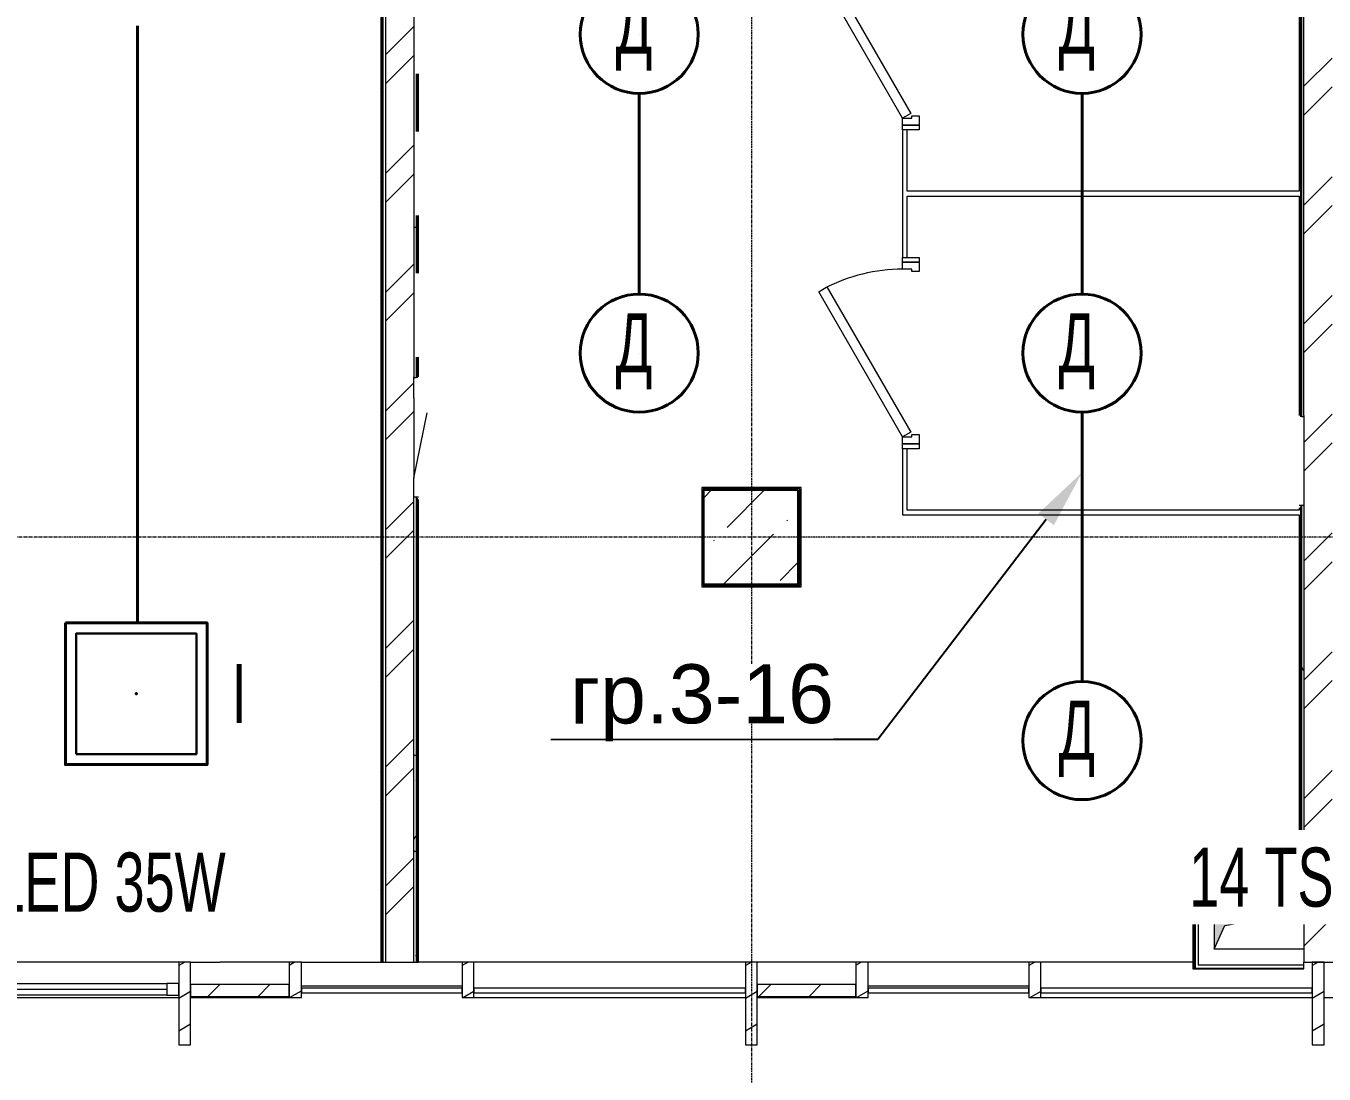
# Model space of a CAD drawing. Header units: metres. Extents: x 19799 to 227756, y -64119 to 286334.
# Drawn here: x 74990 to 80488, y -59059 to -54620 of the extents above; entities that cross this region are included whole.
import ezdxf
from ezdxf import colors
from ezdxf.entities.mleader import LeaderData, LeaderLine
from ezdxf.math import Vec2, Vec3

# ---------------------------------------------------------------- set-up
doc = ezdxf.new("R2010")
doc.units = ezdxf.units.M
doc.linetypes.add('ADSK_Линия сетки', pattern=[21, 12, -3, 3, -3])
for name, color, linetype, lineweight in [('A-DETL-GENF', 7, 'Continuous', 5), ('A-DETL-MBND', 7, 'Continuous', 5), ('A-DETL-THIN', 7, 'Continuous', 5), ('A-DOOR', 7, 'Continuous', 5), ('A-DOOR-FRAM', 7, 'Continuous', 13), ('A-FLOR', 7, 'Continuous', 5), ('A-GLAZ', 7, 'Continuous', 5), ('A-GLAZ-CURT', 7, 'Continuous', 5), ('A-GLAZ-CWMG', 7, 'Continuous', 5), ('A-WALL', 7, 'Continuous', 5), ('A-WALL-PATT', 7, 'Continuous', 18), ('nadpisi', 84, 'Continuous', 13), ('S-COLS', 7, 'Continuous', 5), ('S-GRID', 7, 'Continuous', 9), ('раб осв', 7, 'Continuous', 40), ('ЭЛ', 250, 'Continuous', 50), ('ЭЛ.сети', 5, 'Continuous', 100)]:
    doc.layers.add(name, color=color, linetype=linetype, lineweight=lineweight)
doc.styles.add('Arial', font='ARIALN.TTF', dxfattribs={"width": 0.8, "height": 2.5})
doc.styles.add('ISOPEUR', font='ARIALN.TTF')
pattern_1 = [(45, (0, 0), (-251.4472, 251.4472), []), (45, (0, 381), (-251.4472, 251.4472), [])]
pattern_2 = [(0, (0, 0), (812.8, 203.2), [33.528, -576.072, 33.528, -576.072, -3251.2]), (0, (0, 0), (812.8, 203.2), [-1219.2, 33.528, -1185.672, 33.528, -576.072, -1422.4]), (0, (0, 0), (812.8, 203.2), [-3048, 33.528, -372.872, 33.528, -982.472]), (120, (304.8, 101.6), (-582.37636, 602.30545), [33.528, -576.072, 33.528, -576.072, -3251.2]), (120, (304.8, 101.6), (-582.37636, 602.30545), [-1219.2, 33.528, -1185.672, 33.528, -576.072, -1422.4]), (120, (304.8, 101.6), (-582.37636, 602.30545), [-3048, 33.528, -372.872, 33.528, -982.472]), (240, (406.4, 508), (-230.42364, -805.50545), [33.528, -576.072, 33.528, -576.072, -3251.2]), (240, (406.4, 508), (-230.42364, -805.50545), [-1219.2, 33.528, -1185.672, 33.528, -576.072, -1422.4]), (240, (406.4, 508), (-230.42364, -805.50545), [-3048, 33.528, -372.872, 33.528, -982.472])]
pattern_3 = [(50, (0, 0), (728.7365, -63.756), [76.2, -838.2]), (355, (0, 0), (-140.9716, 764.2276), [60.96, -670.56]), (100.451, (60.7, -5.3), (587.77, 700.467), [64.76, -712.36]), (46.184, (0, 203.2), (1084.316, -168.171), [114.3, -1257.3]), (96.636, (90.4, 189.2), (949.61, 989.71), [97.14, -1068.54]), (351.184, (0, 203.2), (949.62, 989.701), [91.44, -1005.84]), (21, (101.6, 152.4), (606.458, -409.0606), [76.2, -838.2]), (326, (101.6, 152.4), (247.2083, 736.753), [60.96, -670.56]), (71.451, (152.14, 118.3), (853.6683, 327.6855), [64.76, -712.36]), (37.5, (0, 0), (12.3547, 338.2201), [33.528, -628.904, 33.528, -647.192, -673.1]), (37.5, (0, 0), (12.3547, 338.2201), [-1343.152, 33.528, -639.572]), (7.5, (0, 0), (267.2789, 400.7221), [33.528, -354.584, 33.528, -613.664, -256.54]), (7.5, (0, 0), (267.2789, 400.7221), [-1035.304, 33.528, -223.012]), (327.5, (-226.57, 0), (542.3633, -22.91534), [33.528, -220.472, 33.528, -758.952, -1051.56]), (327.5, (-226.57, 0), (542.3633, -22.91534), [-1046.48, 33.528, -1018.032]), (317.5, (-328.17, 0), (592.517, 101.707), [33.528, -296.672, 33.528, -492.76, -746.76]), (317.5, (-328.17, 0), (592.517, 101.707), [-856.488, 33.528, -713.232])]
pattern_4 = [(30, (0, 0), (-60, 103.92305), [])]
pattern_5 = [(45, (0, 0), (-106.06602, 106.06602), [])]

# ---------------------------------------------------------------- blocks, each defined once
blk = doc.blocks.new('КДП АПК - КР_rvt-1-2 этаж')
at = {"layer": 'S-COLS', "lineweight": 5}
h = blk.add_hatch(dxfattribs=at)
h.set_pattern_fill('FP_137', color=256, style=0, pattern_type=2)
h.set_pattern_definition([(45, (0, 0), (84.19025, 308.69666), [396.875, -79.375, 3.353, -76.022])])
h.paths.add_polyline_path([(77862.7, -56345.6), (78262.7, -56345.6), (78262.7, -55945.6), (77862.7, -55945.6)], flags=0)
for p, q in [((78262.7, -55945.6), (77862.7, -55945.6)), ((77862.7, -55945.6), (77862.7, -56345.6)), ((78262.7, -56345.6), (78262.7, -55945.6)), ((77862.7, -56345.6), (78262.7, -56345.6))]:
    blk.add_line(p, q, dxfattribs=at)
blk = doc.blocks.new('Системная панель - С остеклением-1637639-2 этаж')
at = {"layer": 'A-GLAZ-CURT', "lineweight": 13}
for p, q in [((74437.7, -58695.5), (73757.1, -58695.5)), ((73757.1, -58695.5), (73757.1, -58715.5)), ((74437.7, -58715.5), (74437.7, -58695.5)), ((73757.1, -58715.5), (74437.7, -58715.5))]:
    blk.add_line(p, q, dxfattribs=at)
blk = doc.blocks.new('Системная панель - С остеклением-1635145-2 этаж')
at = {"layer": 'A-GLAZ-CURT', "lineweight": 13}
for p, q in [((575, 10), (-575, 10)), ((-575, 10), (-575, -10)), ((575, -10), (575, 10)), ((-575, -10), (575, -10))]:
    blk.add_line(p, q, dxfattribs=at)
blk = doc.blocks.new('M_Тент витража777 - M_Тент витража одинарное справо-2392832-2 этаж')
at = {"layer": 'A-GLAZ', "lineweight": 13}
for p, q in [((-525, 20), (-575, 20)), ((-575, 20), (-575, -30)), ((-575, -30), (-575, 20)), ((-525, -30), (-525, 20)), ((525, -30), (525, 20)), ((525, 20), (575, 20)), ((575, 20), (575, -30)), ((575, 20), (575, -30)), ((-575, -30), (-525, -30)), ((-525, -4.6), (525, -4.6)), ((575, -30), (525, -30))]:
    blk.add_line(p, q, dxfattribs=at)
at = {"layer": 'A-GLAZ'}
for p, q in [((-525, 20), (525, 20)), ((525, -30), (-525, -30))]:
    blk.add_line(p, q, dxfattribs=at)
blk = doc.blocks.new('Прямоугольный импост - 50 x 450мм-V34-2 этаж')
at = {"layer": 'A-GLAZ-CWMG'}
h = blk.add_hatch(dxfattribs=at)
h.set_pattern_fill('FP_48', color=256, style=0, pattern_type=2)
h.set_pattern_definition([(150, (75662.65, 58705.49), (-60, -103.92305), [])])
h.paths.add_polyline_path([(25, -230), (-25, -230), (-25, 120), (25, 120)], flags=0)
at = {"layer": 'A-GLAZ-CWMG', "lineweight": 18}
for p, q in [((-25, -230), (-25, 120)), ((-25, 120), (25, 120)), ((25, 120), (25, -230)), ((25, -230), (-25, -230))]:
    blk.add_line(p, q, dxfattribs=at)
blk = doc.blocks.new('Прямоугольный импост - 50 x 150мм-V35-2 этаж')
at = {"layer": 'A-GLAZ-CWMG'}
h = blk.add_hatch(dxfattribs=at)
h.set_pattern_fill('FP_49', color=256, style=0, pattern_type=2)
h.set_pattern_definition([(150, (76862.65, 58705.49), (-60, -103.92305), [])])
h.paths.add_polyline_path([(25, -30), (-25, -30), (-25, 120), (25, 120)], flags=0)
at = {"layer": 'A-GLAZ-CWMG', "lineweight": 18}
for p, q in [((-25, -30), (-25, 120)), ((-25, 120), (25, 120)), ((25, 120), (25, -30)), ((25, -30), (-25, -30))]:
    blk.add_line(p, q, dxfattribs=at)
blk = doc.blocks.new('Прямоугольный импост - 50 x 450мм-V36-2 этаж')
at = {"layer": 'A-GLAZ-CWMG'}
h = blk.add_hatch(dxfattribs=at)
h.set_pattern_fill('FP_50', color=256, style=0, pattern_type=2)
h.set_pattern_definition([(150, (78062.65, 58705.49), (-60, -103.92305), [])])
h.paths.add_polyline_path([(25, -230), (-25, -230), (-25, 120), (25, 120)], flags=0)
at = {"layer": 'A-GLAZ-CWMG', "lineweight": 18}
for p, q in [((-25, -230), (-25, 120)), ((-25, 120), (25, 120)), ((25, 120), (25, -230)), ((25, -230), (-25, -230))]:
    blk.add_line(p, q, dxfattribs=at)
blk = doc.blocks.new('Прямоугольный импост - 50 x 150мм-V37-2 этаж')
at = {"layer": 'A-GLAZ-CWMG'}
h = blk.add_hatch(dxfattribs=at)
h.set_pattern_fill('FP_51', color=256, style=0, pattern_type=2)
h.set_pattern_definition([(150, (79262.65, 58705.49), (-60, -103.92305), [])])
h.paths.add_polyline_path([(25, -30), (-25, -30), (-25, 120), (25, 120), (25, 49.8)], flags=0)
at = {"layer": 'A-GLAZ-CWMG', "lineweight": 18}
for p, q in [((-25, -30), (-25, 120)), ((-25, 120), (25, 120)), ((25, 120), (25, -30)), ((25, -30), (-25, -30))]:
    blk.add_line(p, q, dxfattribs=at)
blk = doc.blocks.new('Прямоугольный импост - 50 x 450мм-V38-2 этаж')
at = {"layer": 'A-GLAZ-CWMG'}
h = blk.add_hatch(dxfattribs=at)
h.set_pattern_fill('FP_52', color=256, style=0, pattern_type=2)
h.set_pattern_definition([(150, (80462.65, 58705.49), (-60, -103.92305), [])])
h.paths.add_polyline_path([(25, -230), (-25, -230), (-25, 120), (25, 120), (25, 49.8)], flags=0)
at = {"layer": 'A-GLAZ-CWMG', "lineweight": 18}
for p, q in [((-25, -230), (-25, 120)), ((-25, 120), (25, 120)), ((25, 120), (25, -230)), ((25, -230), (-25, -230))]:
    blk.add_line(p, q, dxfattribs=at)
blk = doc.blocks.new('Прямоугольный импост - 50 x 150мм-V42-2 этаж')
at = {"layer": 'A-DETL-MBND'}
for p, q in [((75637.7, -58585.5), (74487.7, -58585.5)), ((74487.7, -58735.5), (75637.7, -58735.5))]:
    blk.add_line(p, q, dxfattribs=at)
blk = doc.blocks.new('Прямоугольный импост - 50 x 150мм-V43-2 этаж')
at = {"layer": 'A-DETL-MBND'}
for p, q in [((79932.7, -58585.5), (79287.7, -58585.5)), ((79287.7, -58735.5), (80437.7, -58735.5))]:
    blk.add_line(p, q, dxfattribs=at)
blk = doc.blocks.new('AC_Дверь_Однопольная_ДеревяннаяВнутренняя_ГОСТ6629-88 - ДГ 21-8Л-1372366-2 этаж')
at = {"layer": 'A-DOOR', "lineweight": 13}
for p, q in [((-355, 10), (259.9, 365)), ((279.9, 330.4), (-335, -24.6)), ((259.9, 365), (279.9, 330.4)), ((-335, -24.6), (-355, 10))]:
    blk.add_line(p, q, dxfattribs=at)
at = {"layer": 'A-DOOR', "lineweight": 18}
for p, q in [((-405, 10), (-385, 10)), ((-405, -60), (-405, 10)), ((-385, 10), (-385, -60)), ((385, 10), (405, 10)), ((385, -60), (385, 10)), ((405, 10), (405, -60)), ((-385, -60), (-405, -60)), ((405, -60), (385, -60))]:
    blk.add_line(p, q, dxfattribs=at)
at = {"layer": 'A-DOOR'}
blk.add_arc((-355, 10), 710, 0, 27.5284, dxfattribs=at)
at = {"layer": 'A-DOOR-FRAM'}
for p, q in [((-385, 10), (-355, 10)), ((-385, -60), (-385, 10)), ((-355, 10), (-355, -30)), ((355, 10), (385, 10)), ((355, -30), (355, 10)), ((385, 10), (385, -60)), ((-355, -30), (-345, -30)), ((-345, -30), (-345, -60)), ((345, -30), (355, -30)), ((345, -60), (345, -30)), ((-345, -60), (-385, -60)), ((385, -60), (345, -60))]:
    blk.add_line(p, q, dxfattribs=at)
blk = doc.blocks.new('Системная панель - Сплошная-V115-2 этаж')
at = {"layer": 'A-GLAZ-CURT'}
h = blk.add_hatch(dxfattribs=at)
h.set_pattern_fill('FP_27', color=256, style=0, pattern_type=2)
h.set_pattern_definition(pattern_5)
h.paths.add_polyline_path([(78087.7, -58730.5), (78505, -58730.5), (78505, -58680.5), (78087.7, -58680.5)], flags=0)
at = {"layer": 'A-GLAZ-CURT', "lineweight": 13}
for p, q in [((78505, -58680.5), (78087.7, -58680.5)), ((78087.7, -58680.5), (78087.7, -58730.5)), ((78505, -58730.5), (78505, -58680.5)), ((78087.7, -58730.5), (78505, -58730.5))]:
    blk.add_line(p, q, dxfattribs=at)
blk = doc.blocks.new('Системная панель - Сплошная-V118-2 этаж')
at = {"layer": 'A-GLAZ-CURT'}
h = blk.add_hatch(dxfattribs=at)
h.set_pattern_fill('FP_27', color=256, style=0, pattern_type=2)
h.set_pattern_definition(pattern_5)
h.paths.add_polyline_path([(76105, -58730.5), (76105, -58680.5), (75687.7, -58680.5), (75687.7, -58730.5)], flags=0)
at = {"layer": 'A-GLAZ-CURT', "lineweight": 13}
for p, q in [((76105, -58680.5), (75687.7, -58680.5)), ((75687.7, -58680.5), (75687.7, -58730.5)), ((76105, -58730.5), (76105, -58680.5)), ((75687.7, -58730.5), (76105, -58730.5))]:
    blk.add_line(p, q, dxfattribs=at)
blk = doc.blocks.new('TS LED')
at = {"lineweight": 40, "ltscale": 100}
blk.add_line((2928353.8, 2077052.7), (2928353.8, 2077052.7), dxfattribs=at)
at = {"color": 5, "lineweight": 40, "ltscale": 100}
blk.add_circle((2928353.8, 2077052.7), 250, dxfattribs=at)
at = {"layer": 'nadpisi', "color": 5, "insert": (2928254.2, 2077221.4), "char_height": 250, "width": 1402.065, "attachment_point": 1, "style": 'Arial'}
blk.add_mtext('Д', dxfattribs=at)
blk = doc.blocks.new('ARS.R UNI LED')
at = {"color": 5, "lineweight": 30, "ltscale": 100}
blk.add_lwpolyline([(2913222.7, 2072748.5), (2913732.7, 2072748.5), (2913732.7, 2073258.5), (2913222.7, 2073258.5)], close=True, dxfattribs=at)
at = {"color": 0, "lineweight": 40, "ltscale": 100}
blk.add_point((2913477.7, 2073003.5), dxfattribs=at)
at = {"layer": 'ЭЛ', "color": 5, "lineweight": 40, "ltscale": 10}
blk.add_lwpolyline([(2913177.7, 2073303.5), (2913777.7, 2073303.5), (2913777.7, 2072703.5), (2913177.7, 2072703.5)], close=True, dxfattribs=at)

msp = doc.modelspace()

# ---------------------------------------------------------------- hatches: boundary and pattern name
at = {"layer": 'A-DETL-GENF'}
msp.add_hatch(color=256, dxfattribs=at).paths.add_polyline_path([(80022.6532, -58530.6443), (80067.8186, -58429.6847), (80402.6532, -58370.6443), (80022.6532, -58370.6443)], flags=0)
at = {"layer": 'A-GLAZ-CWMG'}
h = msp.add_hatch(dxfattribs=at)
h.set_pattern_fill('FP_31', color=256, style=0, pattern_type=2)
h.set_pattern_definition(pattern_4)
h.paths.add_polyline_path([(76105.017, -58735.4621), (76157.1109, -58735.4621), (76157.1109, -58585.4621), (76105.017, -58585.4621)], flags=0)
h = msp.add_hatch(dxfattribs=at)
h.set_pattern_fill('FP_31', color=256, style=0, pattern_type=2)
h.set_pattern_definition(pattern_4)
h.paths.add_polyline_path([(78505.017, -58735.4621), (78557.1109, -58735.4621), (78557.1109, -58585.4621), (78505.017, -58585.4621), (78505.017, -58655.7084)], flags=0)
at = {"layer": 'A-WALL-PATT', "lineweight": 5}
h = msp.add_hatch(dxfattribs=at)
h.set_pattern_fill('FP_1', color=256, style=0, pattern_type=2)
h.set_pattern_definition(pattern_1)
h.paths.add_polyline_path([(76497.6532, -58585.4621), (76497.6532, -50388.6443), (76492.6532, -50388.6443), (76492.6532, -58585.4621)], flags=0)
h = msp.add_hatch(dxfattribs=at)
h.set_pattern_fill('FP_41', color=256, style=0, pattern_type=2)
h.set_pattern_definition(pattern_3)
h.paths.add_polyline_path([(76497.6532, -58585.4621), (76502.6532, -58585.4621), (76502.6532, -50385.6443), (76497.6532, -50385.6443), (76497.6532, -57275.8297)], flags=0)
h = msp.add_hatch(dxfattribs=at)
h.set_pattern_fill('FP_1', color=256, style=0, pattern_type=2)
h.set_pattern_definition(pattern_1)
h.paths.add_polyline_path([(76512.6532, -58585.4621), (76632.6532, -58585.4621), (76632.6532, -50385.6443), (76512.6532, -50385.6443), (76512.6532, -57275.8297)], flags=0)
h = msp.add_hatch(dxfattribs=at)
h.set_pattern_fill('FP_40', color=256, style=0, pattern_type=2)
h.set_pattern_definition(pattern_2)
h.paths.add_polyline_path([(76632.6532, -56110.6443), (76642.6532, -56110.6443), (76642.6532, -56023.7015), (76634.2407, -56023.7015), (76634.2407, -55667.5871), (76642.6532, -55667.5871), (76642.6532, -55423.7015), (76634.2407, -55423.7015), (76634.2407, -55067.5871), (76642.6532, -55067.5871), (76642.6532, -54823.7015), (76634.2407, -54823.7015), (76634.2407, -54467.5871), (76642.6532, -54467.5871), (76642.6532, -52395.6443), (76632.6532, -52395.6443), (76632.6532, -56105.6443)], flags=0)
h = msp.add_hatch(dxfattribs=at)
h.set_pattern_fill('FP_41', color=256, style=0, pattern_type=2)
h.set_pattern_definition(pattern_3)
h.paths.add_polyline_path([(76647.6532, -56110.6443), (76647.6532, -56023.7015), (76642.6532, -56023.7015), (76642.6532, -56110.6443)], flags=0)
h.paths.add_polyline_path([(76647.6532, -55667.5871), (76647.6532, -55423.7015), (76642.6532, -55423.7015), (76643.246, -55667.5871)], flags=0)
h.paths.add_polyline_path([(76642.6532, -55067.5871), (76647.6532, -55067.5871), (76647.6532, -54823.7015), (76642.6532, -54823.7015)], flags=0)
h.paths.add_polyline_path([(76647.6532, -54467.5871), (76647.6532, -52405.6443), (76642.6532, -52405.6443), (76642.6532, -54467.5871), (76644.8698, -54467.5871)], flags=0)
h = msp.add_hatch(dxfattribs=at)
h.set_pattern_fill('FP_1', color=256, style=0, pattern_type=2)
h.set_pattern_definition(pattern_1)
h.paths.add_polyline_path([(76652.6532, -56105.6443), (76652.6532, -56023.7015), (76647.6532, -56023.7015), (76647.6532, -56105.6443)], flags=0)
h.paths.add_polyline_path([(76647.6532, -55667.5871), (76652.6532, -55667.5871), (76652.6532, -55423.7015), (76647.6532, -55423.7015)], flags=0)
h.paths.add_polyline_path([(76647.6532, -55067.5871), (76652.6532, -55067.5871), (76652.6532, -54823.7015), (76647.6532, -54823.7015)], flags=0)
h.paths.add_polyline_path([(76652.6532, -54467.5871), (76652.6532, -52410.6443), (76647.6532, -52410.6443), (76647.6532, -54467.5871), (76649.8728, -54467.5871)], flags=0)
h = msp.add_hatch(dxfattribs=at)
h.set_pattern_fill('FP_1', color=256, style=0, pattern_type=2)
h.set_pattern_definition(pattern_1)
h.paths.add_polyline_path([(80387.6532, -56270.6443), (80387.6532, -55340.6443), (80382.6532, -55340.6443), (80382.6532, -56270.6443)], flags=0)
h.paths.add_polyline_path([(80382.6532, -55320.6443), (80387.6532, -55320.6443), (80387.6532, -53990.6443), (80382.6532, -53990.6443), (80382.6532, -55206.0116)], flags=0)
h.paths.add_polyline_path([(80387.6532, -53970.6443), (80387.6532, -52415.6443), (80382.6532, -52415.6443), (80382.6532, -53970.6443)], flags=0)
h = msp.add_hatch(dxfattribs=at)
h.set_pattern_fill('FP_41', color=256, style=0, pattern_type=2)
h.set_pattern_definition(pattern_3)
h.paths.add_polyline_path([(80387.6532, -56275.6443), (80392.6532, -56275.6443), (80392.6532, -52410.6443), (80387.6532, -52410.6443), (80387.6532, -56270.6443)], flags=0)
h = msp.add_hatch(dxfattribs=at)
h.set_pattern_fill('FP_40', color=256, style=0, pattern_type=2)
h.set_pattern_definition(pattern_2)
h.paths.add_polyline_path([(80402.6532, -56275.6443), (80402.6532, -52405.6443), (80392.6532, -52405.6443), (80392.6532, -56275.6443)], flags=0)
h = msp.add_hatch(dxfattribs=at)
h.set_pattern_fill('FP_1', color=256, style=0, pattern_type=2)
h.set_pattern_definition(pattern_1)
h.paths.add_polyline_path([(80433.4813, -58585.4621), (80522.6532, -58585.4621), (80522.6532, -52395.6443), (80402.6532, -52395.6443), (80402.6532, -58585.4621)], flags=0)
h = msp.add_hatch(dxfattribs=at)
h.set_pattern_fill('FP_40', color=256, style=0, pattern_type=2)
h.set_pattern_definition(pattern_2)
h.paths.add_polyline_path([(76632.6532, -58585.4621), (76642.6532, -58585.4621), (76642.6532, -56615.6443), (76632.6532, -56615.6443), (76632.6532, -57275.8297)], flags=0)
h = msp.add_hatch(dxfattribs=at)
h.set_pattern_fill('FP_41', color=256, style=0, pattern_type=2)
h.set_pattern_definition(pattern_3)
h.paths.add_polyline_path([(76642.6532, -58585.4621), (76647.6532, -58585.4621), (76647.6532, -56615.6443), (76642.6532, -56615.6443), (76642.6532, -57275.8297)], flags=0)
h = msp.add_hatch(dxfattribs=at)
h.set_pattern_fill('FP_1', color=256, style=0, pattern_type=2)
h.set_pattern_definition(pattern_1)
h.paths.add_polyline_path([(76647.6532, -58585.4621), (76652.6532, -58585.4621), (76652.6532, -56620.6443), (76647.6532, -56620.6443), (76647.6532, -57275.8297)], flags=0)
h = msp.add_hatch(dxfattribs=at)
h.set_pattern_fill('FP_1', color=256, style=0, pattern_type=2)
h.set_pattern_definition(pattern_1)
h.paths.add_polyline_path([(77852.6532, -56580.6443), (78267.6532, -56580.6443), (78267.6532, -56575.6443), (77852.6532, -56575.6443)], flags=0)
h = msp.add_hatch(dxfattribs=at)
h.set_pattern_fill('FP_1', color=256, style=0, pattern_type=2)
h.set_pattern_definition(pattern_1)
h.paths.add_polyline_path([(77857.6532, -56995.6443), (77857.6532, -56580.6443), (77852.6532, -56580.6443), (77852.6532, -56995.6443)], flags=0)
h = msp.add_hatch(dxfattribs=at)
h.set_pattern_fill('FP_41', color=256, style=0, pattern_type=2)
h.set_pattern_definition(pattern_3)
h.paths.add_polyline_path([(78262.6532, -56985.6443), (78267.6532, -56985.6443), (78267.6532, -56580.6443), (78262.6532, -56580.6443), (78262.6532, -56585.8903)], flags=0)
h = msp.add_hatch(dxfattribs=at)
h.set_pattern_fill('FP_1', color=256, style=0, pattern_type=2)
h.set_pattern_definition(pattern_1)
h.paths.add_polyline_path([(78267.6532, -56990.6443), (78272.6532, -56990.6443), (78272.6532, -56575.6443), (78267.6532, -56575.6443), (78267.6532, -56985.6443)], flags=0)
h = msp.add_hatch(dxfattribs=at)
h.set_pattern_fill('FP_1', color=256, style=0, pattern_type=2)
h.set_pattern_definition(pattern_1)
h.paths.add_polyline_path([(80382.6532, -58285.6443), (80387.6532, -58285.6443), (80387.6532, -56690.6443), (80382.6532, -56690.6443), (80382.6532, -58280.6443)], flags=0)
h.paths.add_polyline_path([(80387.6532, -56670.6443), (80387.6532, -56655.6443), (80382.6532, -56655.6443), (80382.6532, -56670.6443)], flags=0)
h = msp.add_hatch(dxfattribs=at)
h.set_pattern_fill('FP_41', color=256, style=0, pattern_type=2)
h.set_pattern_definition(pattern_3)
h.paths.add_polyline_path([(80392.6532, -58290.6443), (80392.6532, -56650.6443), (80387.6532, -56650.6443), (80387.6532, -58290.6443)], flags=0)
h = msp.add_hatch(dxfattribs=at)
h.set_pattern_fill('FP_40', color=256, style=0, pattern_type=2)
h.set_pattern_definition(pattern_2)
h.paths.add_polyline_path([(80392.6532, -58290.6443), (80402.6532, -58290.6443), (80402.6532, -56650.6443), (80392.6532, -56650.6443), (80392.6532, -57275.8297)], flags=0)
h = msp.add_hatch(dxfattribs=at)
h.set_pattern_fill('FP_1', color=256, style=0, pattern_type=2)
h.set_pattern_definition(pattern_1)
h.paths.add_polyline_path([(77862.6532, -56995.6443), (78272.6532, -56995.6443), (78272.6532, -56990.6443), (77857.6532, -56990.6443), (77857.6532, -56995.6443)], flags=0)
h = msp.add_hatch(dxfattribs=at)
h.set_pattern_fill('FP_41', color=256, style=0, pattern_type=2)
h.set_pattern_definition(pattern_3)
h.paths.add_polyline_path([(78267.6532, -56990.6443), (78267.6532, -56985.6443), (77862.6532, -56985.6443), (77862.6532, -56990.6443)], flags=0)
h = msp.add_hatch(dxfattribs=at)
h.set_pattern_fill('FP_1', color=256, style=0, pattern_type=2)
h.set_pattern_definition(pattern_1)
h.paths.add_polyline_path([(79937.6532, -58613.6443), (79937.6532, -58285.6443), (79932.6532, -58280.6443), (79932.6532, -58613.6443)], flags=0)
h = msp.add_hatch(dxfattribs=at)
h.set_pattern_fill('FP_40', color=256, style=0, pattern_type=2)
h.set_pattern_definition(pattern_2)
h.paths.add_polyline_path([(80402.6532, -58303.1443), (80402.6532, -58290.6443), (79942.6532, -58290.6443), (79955.1532, -58303.1443)], flags=0)

# ---------------------------------------------------------------- linework, layer by layer
at = {"layer": 'A-DETL-MBND'}
for p, q in [((76157.1109, -58685.6443), (76837.6532, -58685.6443)), ((78557.1109, -58685.6443), (79237.6532, -58685.6443))]:
    msp.add_line(p, q, dxfattribs=at)
at = {"layer": 'A-DETL-THIN'}
for p, q in [((76632.6532, -56195.6443), (76632.6532, -56535.6443)), ((76632.6532, -56535.6443), (76688.8101, -56258.918)), ((80022.6532, -58370.6443), (80022.6532, -58530.6443)), ((80402.6532, -58370.6443), (80022.6532, -58370.6443)), ((80067.8186, -58429.6847), (80402.6532, -58370.6443)), ((80022.6532, -58530.6443), (80067.8186, -58429.6847))]:
    msp.add_line(p, q, dxfattribs=at)
at = {"layer": 'A-FLOR', "lineweight": 18}
for p, q in [((75687.6532, -58585.4621), (75812.5966, -58585.4621)), ((76157.1109, -58585.4621), (76492.6532, -58585.4621)), ((76837.6532, -58585.4621), (76652.6532, -58585.4621)), ((78212.5966, -58585.4621), (78087.6532, -58585.4621)), ((79237.6532, -58585.4621), (78557.1109, -58585.4621))]:
    msp.add_line(p, q, dxfattribs=at)
at = {"layer": 'A-GLAZ-CWMG'}
for p, q in [((76105.017, -58585.4621), (75812.5966, -58585.4621)), ((78505.017, -58585.4621), (78212.5966, -58585.4621)), ((75687.6532, -58735.4621), (76105.017, -58735.4621)), ((78087.6532, -58735.4621), (78505.017, -58735.4621)), ((80487.6532, -58735.4621), (80905.017, -58735.4621))]:
    msp.add_line(p, q, dxfattribs=at)
at = {"layer": 'A-GLAZ-CWMG', "lineweight": 18}
for p, q in [((76105.017, -58585.4621), (76105.017, -58735.4621)), ((76157.1109, -58585.4621), (76105.017, -58585.4621)), ((76157.1109, -58735.4621), (76157.1109, -58585.4621)), ((78505.017, -58585.4621), (78505.017, -58735.4621)), ((78557.1109, -58585.4621), (78505.017, -58585.4621)), ((78557.1109, -58735.4621), (78557.1109, -58585.4621)), ((76105.017, -58735.4621), (76157.1109, -58735.4621)), ((78505.017, -58735.4621), (78557.1109, -58735.4621))]:
    msp.add_line(p, q, dxfattribs=at)
at = {"layer": 'A-WALL', "lineweight": 18}
for p, q in [((76492.6532, -50388.6443), (76492.6532, -58585.4621)), ((76512.6532, -50388.6443), (76512.6532, -58585.4621)), ((80382.6532, -53990.6443), (80382.6532, -55320.6443)), ((76652.6532, -55067.5871), (76652.6532, -54823.7015)), ((80382.6532, -55340.6443), (80382.6532, -56270.6443)), ((76652.6532, -55667.5871), (76652.6532, -55423.7015)), ((76652.6532, -56105.6443), (76652.6532, -56023.7015)), ((76632.6532, -56115.6443), (76632.6532, -56105.6443)), ((80402.6532, -56270.6443), (80402.6532, -56280.6443)), ((80402.6532, -56360.6443), (80402.6532, -56570.6443)), ((76652.6532, -56615.6443), (76632.6532, -56615.6443)), ((78272.6532, -56575.6443), (77852.6532, -56575.6443)), ((77852.6532, -56575.6443), (77852.6532, -56995.6443)), ((77862.6532, -56585.6443), (78262.6532, -56585.6443)), ((77862.6532, -56985.6443), (77862.6532, -56585.6443)), ((78262.6532, -56585.6443), (78262.6532, -56985.6443)), ((78272.6532, -56995.6443), (78272.6532, -56575.6443)), ((76652.6532, -58585.4621), (76652.6532, -56625.6443)), ((80402.6532, -56650.6443), (80382.6532, -56650.6443)), ((80382.6532, -56660.6443), (80382.6532, -56670.6443)), ((80382.6532, -56690.6443), (80382.6532, -58280.6443)), ((77852.6532, -56995.6443), (78272.6532, -56995.6443)), ((78262.6532, -56985.6443), (77862.6532, -56985.6443)), ((79932.6532, -58280.6443), (79932.6532, -58613.6443)), ((80402.6532, -58290.6443), (80382.6532, -58290.6443)), ((80402.6532, -58370.6443), (80402.6532, -58530.6443)), ((80402.6532, -58530.6443), (80022.6532, -58530.6443)), ((76492.6532, -58585.4621), (76652.6532, -58585.4621)), ((80402.6532, -58585.4621), (80542.6532, -58585.4621)), ((80402.6532, -58613.6443), (80402.6532, -58585.4621)), ((79932.6532, -58613.6443), (80402.6532, -58613.6443))]:
    msp.add_line(p, q, dxfattribs=at)
at = {"layer": 'A-WALL'}
for p, q in [((76497.6532, -58585.4621), (76497.6532, -50385.6443)), ((76502.6532, -58585.4621), (76502.6532, -50385.6443)), ((76632.6532, -52395.6443), (76632.6532, -56105.6443)), ((80387.6532, -52410.6443), (80387.6532, -56275.6443)), ((80392.6532, -52405.6443), (80392.6532, -56275.6443)), ((80402.6532, -56270.6443), (80402.6532, -52395.6443)), ((76642.6532, -54823.7015), (76642.6532, -55067.5871)), ((76647.6532, -54823.7015), (76647.6532, -55067.5871)), ((78702.6532, -55060.6443), (78702.6532, -55600.6443)), ((78722.6532, -55320.6443), (78722.6532, -55060.6443)), ((80382.6532, -55320.6443), (78722.6532, -55320.6443)), ((78722.6532, -55340.6443), (80382.6532, -55340.6443)), ((78722.6532, -55600.6443), (78722.6532, -55340.6443)), ((76642.6532, -55423.7015), (76642.6532, -55667.5871)), ((76647.6532, -55423.7015), (76647.6532, -55667.5871)), ((76642.6532, -56023.7015), (76642.6532, -56110.6443)), ((76647.6532, -56023.7015), (76647.6532, -56110.6443)), ((76642.6532, -56110.6443), (76632.6532, -56110.6443)), ((76632.6532, -56195.6443), (76632.6532, -56115.6443)), ((80402.6532, -56275.6443), (80392.6532, -56275.6443)), ((80402.6532, -56280.6443), (80402.6532, -56360.6443)), ((78702.6532, -56410.6443), (78702.6532, -56690.6443)), ((78722.6532, -56670.6443), (78722.6532, -56410.6443)), ((76632.6532, -58585.4621), (76632.6532, -56535.6443)), ((76642.6532, -56615.6443), (76642.6532, -58585.4621)), ((76647.6532, -56620.6443), (76647.6532, -58585.4621)), ((78267.6532, -56580.6443), (77857.6532, -56580.6443)), ((77857.6532, -56580.6443), (77857.6532, -56990.6443)), ((78267.6532, -56990.6443), (78267.6532, -56580.6443)), ((80402.6532, -56570.6443), (80402.6532, -58370.6443)), ((80382.6532, -56670.6443), (78722.6532, -56670.6443)), ((80387.6532, -56655.6443), (80387.6532, -58285.6443)), ((80392.6532, -56650.6443), (80392.6532, -58290.6443)), ((78702.6532, -56690.6443), (80382.6532, -56690.6443)), ((77857.6532, -56990.6443), (78267.6532, -56990.6443)), ((79937.6532, -58285.6443), (79937.6532, -58613.6443)), ((79942.6532, -58613.6443), (79942.6532, -58290.6443)), ((80382.6532, -58290.6443), (79942.6532, -58290.6443)), ((79955.1532, -58303.1443), (79955.1532, -58598.1443)), ((80402.6532, -58303.1443), (79955.1532, -58303.1443)), ((80402.6532, -58530.6443), (80402.6532, -58585.4621)), ((80402.6532, -58598.1443), (79955.1532, -58598.1443)), ((79942.6532, -58610.6443), (80402.6532, -58610.6443))]:
    msp.add_line(p, q, dxfattribs=at)
at = {"layer": 'S-GRID', "linetype": 'ADSK_Линия сетки'}
for p, q in [((78062.6532, -38095.4453), (78062.6532, -63301.3643)), ((95007.6236, -56785.6443), (31950.4397, -56785.6443))]:
    msp.add_line(p, q, dxfattribs=at)
at = {"layer": 'раб осв', "color": 0, "lineweight": 40}
for points in [[(75462.6532, -54620.2318), (75462.6532, -57148.7527)], [(77587.6532, -55755.6443), (77587.6532, -54905.6443)], [(79462.6532, -54905.6443), (79462.6532, -55755.6443)]]:
    msp.add_lwpolyline(points, dxfattribs=at)

# ---------------------------------------------------------------- block references
at = {"lineweight": 5}
msp.add_blockref('КДП АПК - КР_rvt-1-2 этаж', (-3, -637), dxfattribs=at)
at = {"layer": 'A-DOOR', "color": 8, "true_color": 0x7f7f7f, "rotation": 89.99999999999959}
for p in [(78712.6532, -54655.6443), (78712.6532, -56005.6443)]:
    msp.add_blockref('AC_Дверь_Однопольная_ДеревяннаяВнутренняя_ГОСТ6629-88 - ДГ 21-8Л-1372366-2 этаж', p, dxfattribs=at)
at = {"layer": 'A-GLAZ', "rotation": 180}
msp.add_blockref('M_Тент витража777 - M_Тент витража одинарное справо-2392832-2 этаж', (75062.6532, -58705.4854), dxfattribs=at)
at = {"layer": 'A-GLAZ-CURT'}
for name, p in [('Системная панель - Сплошная-V118-2 этаж', (0, 0)), ('Системная панель - С остеклением-1637639-2 этаж', (2400, 0)), ('Системная панель - Сплошная-V115-2 этаж', (0, 0)), ('Системная панель - С остеклением-1637639-2 этаж', (4800, 0))]:
    msp.add_blockref(name, p, dxfattribs=at)
at = {"layer": 'A-GLAZ-CURT', "rotation": 180}
for p in [(77462.6532, -58705.4854), (79862.6532, -58705.4854)]:
    msp.add_blockref('Системная панель - С остеклением-1635145-2 этаж', p, dxfattribs=at)
at = {"layer": 'A-GLAZ-CWMG'}
for name, p in [('Прямоугольный импост - 50 x 150мм-V42-2 этаж', (0, 0)), ('Прямоугольный импост - 50 x 150мм-V42-2 этаж', (2400, 0)), ('Прямоугольный импост - 50 x 150мм-V43-2 этаж', (0, 0))]:
    msp.add_blockref(name, p, dxfattribs=at)
at = {"layer": 'A-GLAZ-CWMG', "extrusion": (0, 0, -1)}
for name, p in [('Прямоугольный импост - 50 x 450мм-V34-2 этаж', (-75662.6532, -58705.4854)), ('Прямоугольный импост - 50 x 150мм-V35-2 этаж', (-76862.6532, -58705.4854)), ('Прямоугольный импост - 50 x 450мм-V36-2 этаж', (-78062.6532, -58705.4854)), ('Прямоугольный импост - 50 x 150мм-V37-2 этаж', (-79262.6532, -58705.4854)), ('Прямоугольный импост - 50 x 450мм-V38-2 этаж', (-80462.6532, -58705.4854))]:
    msp.add_blockref(name, p, dxfattribs=at)
at = {"layer": 'раб осв', "color": 0, "lineweight": 40, "ltscale": 100}
for name, p in [('TS LED', (-2850766.1154, -2131708.3826)), ('TS LED', (-2848891.1154, -2131708.3826)), ('TS LED', (-2850766.1154, -2133058.3826)), ('TS LED', (-2848891.1154, -2133058.3826)), ('ARS.R UNI LED', (-2838020.165, -2130452.3017))]:
    msp.add_blockref(name, p, dxfattribs=at)

# ---------------------------------------------------------------- texts
at = {"layer": 'nadpisi', "color": 7, "char_height": 250, "style": 'Arial'}
for s, insert, width, attachment_point in [('I', (75861.402, -57323.1222), 130.841471, 1), ('6 PRS/R ECO LED 35W ', (74588.87, -58248.1294), 3236.76957, 5)]:
    msp.add_mtext(s, dxfattribs=dict(at, insert=insert, width=width, attachment_point=attachment_point))

# ---------------------------------------------------------------- next in the draw order: texts
at = {"layer": 'nadpisi', "color": 7, "insert": (81444.4057, -58100.2038), "char_height": 250, "width": 1879.802868, "attachment_point": 3, "style": 'Arial', "bg_fill": 3, "box_fill_scale": 1.3, "bg_fill_color": 256, "bg_fill_transparency": 0}
msp.add_mtext('14 TS LED 9W', dxfattribs=at)

# ---------------------------------------------------------------- next in the draw order: leaders
at = {"layer": 'ЭЛ.сети', "color": 0, "lineweight": 5}
ml = msp.add_multileader_mtext('Standard', dxfattribs=at)
ml.set_content('{\\fArial|b0|i0|c204|p34;гр.3-16}', style='ISOPEUR')
ml.set_leader_properties()
ml.build(insert=Vec2(0, 0))
ml.multileader.update_dxf_attribs({"text_left_attachment_type": 6, "text_right_attachment_type": 6, "dogleg_length": 100, "arrow_head_size": 250})
ctx = ml.context
ctx.base_point, ctx.char_height, ctx.arrow_head_size, ctx.landing_gap_size, ctx.plane_origin, ctx.plane_x_axis, ctx.plane_y_axis = Vec3(77257.4137, -57644.2566), 250, 250, 37.4122, Vec3(20819.19, -14791.2962), Vec3(0.999998436, 0.001768603), Vec3(-0.001768603, 0.999998436)
ctx.left_attachment, ctx.right_attachment = 6, 6
notes = []
notes.append((ctx, [(1, (1, 1, 0), (78597.7415, -57641.8861), (-0.999998436, -0.001768603), 187.0608, [(0, [(79462.6532, -56511.3315)], 0, [])])]))
ctx.mtext.insert, ctx.mtext.text_direction, ctx.mtext.rotation, ctx.mtext.line_spacing_factor, ctx.mtext.flow_direction = Vec3(77294.2609, -57324.7844), Vec3(0.999998436, 0.001768603), 0.001768604, 0.8, 5
ctx.mtext.has_bg_fill, ctx.mtext.bg_color, ctx.mtext.bg_scale_factor, ctx.mtext.bg_transparency, ctx.mtext.use_window_bg_color = 1, -1073741824, 1, 0, 1
for ctx, leaders in notes:
    for number, flags, end, landing, length, lines in leaders:
        leader = LeaderData()
        leader.index, (leader.has_last_leader_line, leader.has_dogleg_vector, leader.attachment_direction) = number, flags
        leader.last_leader_point, leader.dogleg_vector, leader.dogleg_length = Vec3(end), Vec3(landing), length
        for number, points, colour, breaks in lines:
            line = LeaderLine()
            line.index, line.vertices, line.color, line.breaks = number, Vec3.list(points), colors.encode_raw_color(colour), breaks
            leader.lines.append(line)
        ctx.leaders.append(leader)

# ---------------------------------------------------------------- next in the draw order: linework, layer by layer
at = {"layer": 'раб осв', "color": 0, "lineweight": 40}
msp.add_lwpolyline([(79462.6532, -56255.6443), (79462.6532, -57397.0779)], dxfattribs=at)

# ---------------------------------------------------------------- next in the draw order: block references
at = {"layer": 'раб осв', "color": 0, "lineweight": 40, "ltscale": 100}
msp.add_blockref('TS LED', (-2848891.1154, -2134699.8162), dxfattribs=at)

doc.saveas('drawing.dxf')
